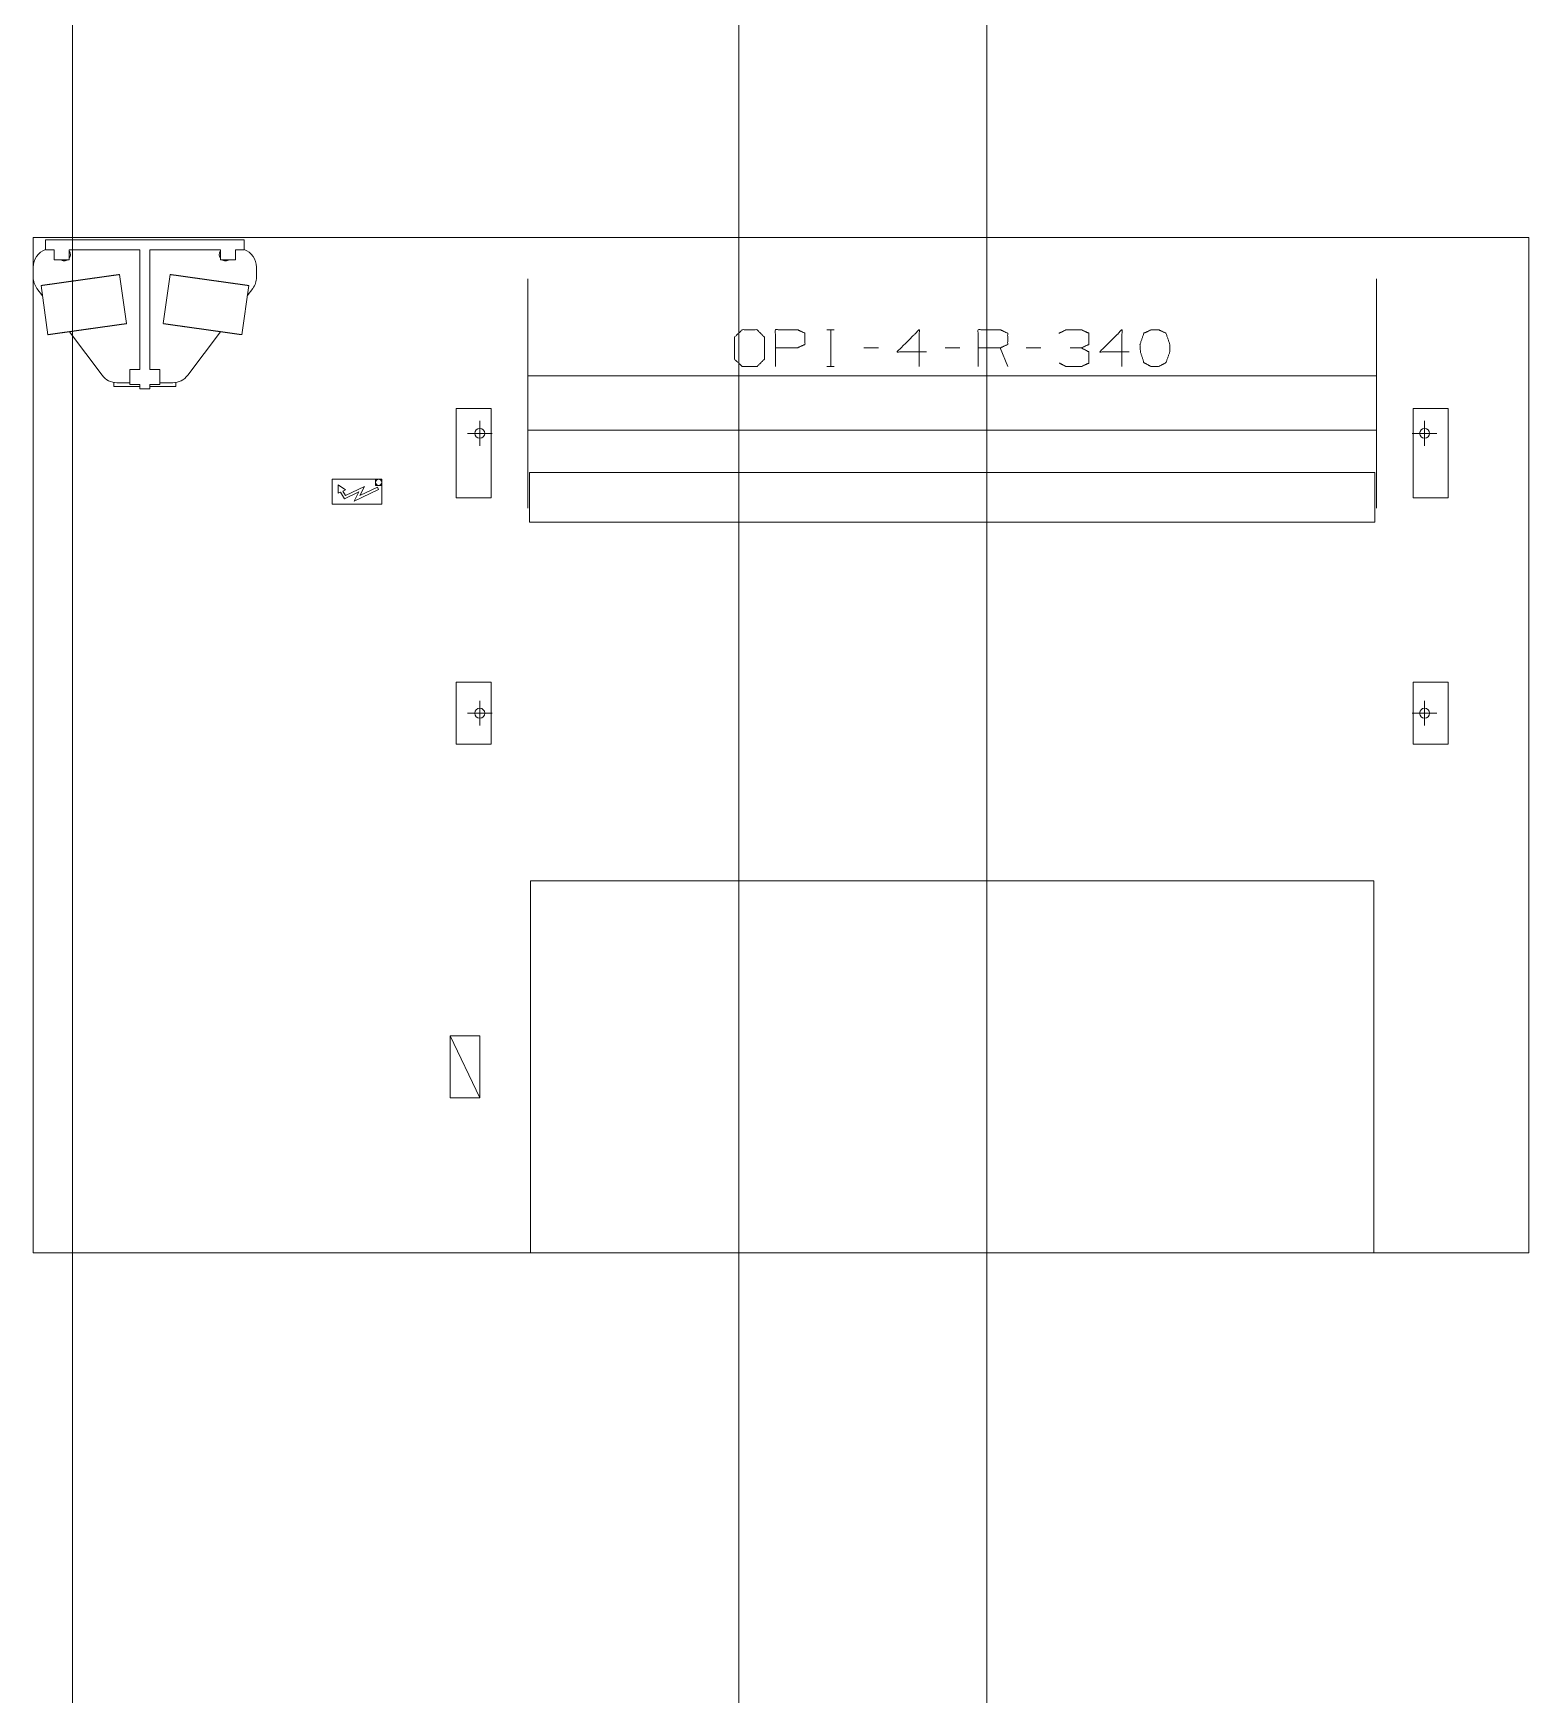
# Model space of a CAD drawing. Header units: millimetres. Extents: x 3056 to 110866, y 16649 to 58349.
# Drawn here: x 49162 to 55190, y 37568 to 44265 of the extents above; entities that cross this region are included whole.
import ezdxf

# ---------------------------------------------------------------- set-up
doc = ezdxf.new("R2010")
doc.units = ezdxf.units.MM
doc.layers.add('1', color=7, linetype='Continuous', true_color=0xffffff)

msp = doc.modelspace()

# ---------------------------------------------------------------- linework, layer by layer
at = {"layer": '1', "color": 143, "linetype": 'Continuous', "lineweight": 13}
for p, q in [((53006.5, 17870.4), (53006.5, 55213.3)), ((52006.5, 54663.3), (52006.5, 17870.4)), ((49320.5, 47349.3), (49320.5, 27999.3))]:
    msp.add_line(p, q, dxfattribs=at)
at = {"layer": '1', "color": 4, "linetype": 'Continuous', "lineweight": 13}
for p, q in [((49162.5, 39349.3), (49162.5, 43442.3)), ((49162.5, 39349.3), (49162.5, 43442.3)), ((49162.5, 43442.3), (55190.5, 43442.3)), ((49162.5, 43442.3), (55190.5, 43442.3)), ((50012.5, 43432.3), (49212.5, 43432.3)), ((49212.5, 43432.3), (49212.5, 43392.3)), ((50012.5, 43432.3), (50012.5, 43392.3)), ((55190.5, 43442.3), (55190.5, 39349.3)), ((55190.5, 43442.3), (55190.5, 39349.3)), ((49212.5, 43392.3), (49247.5, 43392.3)), ((49247.5, 43392.3), (49247.5, 43352.3)), ((49307.5, 43352.3), (49247.5, 43352.3)), ((49307.5, 43392.3), (49592.5, 43392.3)), ((49307.5, 43392.3), (49307.5, 43352.3)), ((49592.5, 43392.3), (49592.5, 42909.3)), ((49632.5, 43392.3), (49917.5, 43392.3)), ((49632.5, 43392.3), (49632.5, 42909.3)), ((49917.5, 43392.3), (49917.5, 43352.3)), ((49977.5, 43352.3), (49917.5, 43352.3)), ((49977.5, 43392.3), (50012.5, 43392.3)), ((49977.5, 43392.3), (49977.5, 43352.3)), ((49538.6, 43094.5), (49510.7, 43292.6)), ((49714.2, 43292.6), (49686.4, 43094.5)), ((50062.5, 43322.3), (50062.5, 43281.3)), ((49177.5, 43236.3), (49199.7, 43206.7)), ((49193.8, 43248.1), (49221.7, 43050)), ((50003.3, 43050), (50031.1, 43248.1)), ((50025.3, 43206.7), (50047.5, 43236.3)), ((49308.1, 43062.1), (49440, 42886.3)), ((49785, 42886.3), (49916.9, 43062.1)), ((52361.3, 43070), (52391, 43070)), ((52376.9, 43070), (52376.9, 42921.5)), ((52570.1, 42996.5), (52510.7, 42996.5)), ((52896.9, 42996.5), (52837.6, 42996.5)), ((53090.1, 42921.5), (53060.4, 42996.5)), ((53223.8, 42996.5), (53164.4, 42996.5)), ((49592.5, 42909.3), (49552.5, 42909.3)), ((49552.5, 42909.3), (49552.5, 42849.3)), ((49632.5, 42909.3), (49672.5, 42909.3)), ((49672.5, 42909.3), (49672.5, 42849.3)), ((54576.4, 42884), (51156.5, 42884)), ((52361.3, 42921.5), (52391, 42921.5)), ((49487.5, 42857.3), (49487.5, 42841.3)), ((49487.5, 42841.3), (49592.5, 42841.3)), ((49552.5, 42856.3), (49500, 42856.3)), ((49592.5, 42849.3), (49552.5, 42849.3)), ((49592.5, 42849.3), (49592.5, 42831.3)), ((49632.5, 42831.3), (49592.5, 42831.3)), ((49632.5, 42849.3), (49632.5, 42831.3)), ((49632.5, 42849.3), (49672.5, 42849.3)), ((49632.5, 42841.3), (49737.5, 42841.3)), ((49725, 42856.3), (49672.5, 42856.3)), ((49737.5, 42857.3), (49737.5, 42841.3)), ((50867.5, 42392.3), (50867.5, 42752.3)), ((50867.5, 42752.3), (51008, 42752.3)), ((51008, 42752.3), (51008, 42392.3)), ((54725, 42392.3), (54725, 42752.3)), ((54725, 42752.3), (54865, 42752.3)), ((54865, 42752.3), (54865, 42392.3)), ((50962.5, 42702.3), (50962.5, 42602.3)), ((51156.5, 42664.9), (54576.4, 42664.9)), ((54770.5, 42702.3), (54770.5, 42602.3)), ((50912.5, 42652.3), (51012.5, 42652.3)), ((54720.5, 42652.3), (54820.5, 42652.3)), ((50367.5, 42467.3), (50567.5, 42467.3)), ((50367.5, 42367.3), (50367.5, 42467.3)), ((50542.5, 42442.3), (50542.5, 42467.3)), ((50567.5, 42467.3), (50567.5, 42367.3)), ((51162.5, 42294.3), (51162.5, 42494.3)), ((51162.5, 42494.3), (54570.5, 42494.3)), ((54570.5, 42494.3), (54570.5, 42294.3)), ((50421.6, 42425.1), (50390.9, 42444.3)), ((50390.9, 42410.8), (50390.9, 42444.3)), ((50390.9, 42410.8), (50401.5, 42415.8)), ((50416.8, 42389), (50401.5, 42415.8)), ((50410.6, 42420), (50421.6, 42425.1)), ((50420.9, 42401.9), (50410.6, 42420)), ((50474.9, 42416.2), (50416.8, 42389)), ((50420.9, 42401.9), (50497.8, 42438)), ((50554.3, 42425.9), (50455.5, 42379.6)), ((50455.5, 42379.6), (50474.9, 42416.2)), ((50478.4, 42401.4), (50497.8, 42438)), ((50549.6, 42434.8), (50478.4, 42401.4)), ((50567.5, 42442.3), (50542.5, 42442.3)), ((50554.3, 42425.9), (50549.6, 42434.8)), ((51008, 42392.3), (50867.5, 42392.3)), ((54865, 42392.3), (54725, 42392.3)), ((50567.5, 42367.3), (50367.5, 42367.3)), ((54570.5, 42294.3), (51162.5, 42294.3)), ((50867.5, 41649.3), (51008, 41649.3)), ((50867.5, 41399.3), (50867.5, 41649.3)), ((51008, 41649.3), (51008, 41399.3)), ((54725, 41399.3), (54725, 41649.3)), ((54725, 41649.3), (54865, 41649.3)), ((54865, 41649.3), (54865, 41399.3)), ((50912.5, 41524.3), (51012.5, 41524.3)), ((50962.5, 41574.3), (50962.5, 41474.3)), ((54720.5, 41524.3), (54820.5, 41524.3)), ((54770.5, 41574.3), (54770.5, 41474.3)), ((51008, 41399.3), (50867.5, 41399.3)), ((54865, 41399.3), (54725, 41399.3)), ((54566.5, 40849.3), (51166.5, 40849.3)), ((50842.5, 40224.3), (50962.5, 39974.3)), ((50842.5, 40224.3), (50962.5, 40224.3)), ((50842.5, 39974.3), (50842.5, 40224.3)), ((50962.5, 40224.3), (50962.5, 39974.3)), ((50962.5, 39974.3), (50842.5, 39974.3)), ((55190.5, 39349.3), (49162.5, 39349.3)), ((55190.5, 39349.3), (49162.5, 39349.3))]:
    msp.add_line(p, q, dxfattribs=at)
at = {"layer": '1', "color": 9, "linetype": 'Continuous', "lineweight": 13}
for p, q in [((52006.5, 39193.3), (52006.5, 37693.3)), ((53006.5, 37693.3), (53006.5, 39193.3))]:
    msp.add_line(p, q, dxfattribs=at)
at = {"layer": '1', "color": 4, "linetype": 'Continuous', "lineweight": 13}
for centre, radius in [((50962.5, 42652.3), 20), ((54770.5, 42652.3), 20), ((50555, 42454.8), 12.5), ((50962.5, 41524.3), 20), ((54770.5, 41524.3), 20)]:
    msp.add_circle(centre, radius, dxfattribs=at)
for centre, radius, start, end in [((49237.5, 43322.3), 75, 109.47234, 180), ((49287.5, 43372.3), 25, 233.12812, 270), ((49287.5, 43372.3), 25, 270, 306.87188), ((49287.5, 43372.3), 25, 323.13375, 36.87188), ((49937.5, 43372.3), 25, 143.12812, 216.86625), ((49937.5, 43372.3), 25, 233.12812, 270), ((49937.5, 43372.3), 25, 270, 306.87188), ((49987.5, 43322.3), 75, 0, 70.52766), ((49237.5, 43281.3), 75, 180, 216.8699), ((49987.5, 43281.3), 75, 323.1301, 0), ((49500, 42931.3), 75, 216.8699, 270), ((49725, 42931.3), 75, 270, 323.1301)]:
    msp.add_arc(centre, radius, start, end, dxfattribs=at)
for points, knots in [([(49510.7, 43292.6), (49510.7, 43292.6), (49510.6, 43292.6), (49510.5, 43292.6), (49510.3, 43292.5), (49510.1, 43292.5), (49509.8, 43292.5), (49509.5, 43292.4), (49509.1, 43292.4), (49508.7, 43292.3), (49508.2, 43292.2), (49507.7, 43292.2), (49507.1, 43292.1), (49506.5, 43292), (49505.8, 43291.9), (49505.1, 43291.8), (49503.5, 43291.6), (49502.6, 43291.5), (49500.7, 43291.2), (49499.7, 43291), (49497.5, 43290.7), (49496.4, 43290.6), (49495.2, 43290.4), (49494, 43290.2), (49491.4, 43289.9), (49488.6, 43289.5), (49485.6, 43289.1), (49484, 43288.8), (49482.4, 43288.6), (49479.1, 43288.2), (49475.7, 43287.7), (49473.9, 43287.4), (49472, 43287.2), (49468.3, 43286.6), (49466.3, 43286.3), (49464.3, 43286.1), (49460.3, 43285.5), (49456.1, 43284.9), (49451.7, 43284.3), (49447.2, 43283.7), (49442.7, 43283), (49440.3, 43282.7), (49435.5, 43282), (49433.1, 43281.7), (49430.7, 43281.3), (49428.2, 43281), (49423.2, 43280.3), (49420.7, 43279.9), (49415.5, 43279.2), (49410.3, 43278.5), (49405, 43277.7), (49402.3, 43277.4), (49399.6, 43277), (49396.9, 43276.6), (49391.5, 43275.8), (49386, 43275.1), (49383.2, 43274.7), (49377.6, 43273.9), (49374.8, 43273.5), (49372, 43273.1), (49366.4, 43272.3), (49360.8, 43271.5), (49355.1, 43270.7), (49349.5, 43269.9), (49346.6, 43269.5), (49341, 43268.7), (49338.2, 43268.3), (49332.5, 43267.6), (49327, 43266.8), (49324.2, 43266.4), (49318.6, 43265.6), (49315.9, 43265.2), (49310.4, 43264.4), (49307.7, 43264.1), (49305, 43263.7), (49299.6, 43262.9), (49294.3, 43262.2), (49289.1, 43261.4), (49286.5, 43261.1), (49283.9, 43260.7), (49281.4, 43260.4), (49276.4, 43259.7), (49273.9, 43259.3), (49269, 43258.6), (49266.6, 43258.3), (49261.9, 43257.6), (49259.6, 43257.3), (49255.1, 43256.7), (49250.7, 43256.1), (49248.5, 43255.7), (49246.4, 43255.4), (49242.3, 43254.9), (49240.3, 43254.6), (49238.3, 43254.3), (49234.4, 43253.8), (49232.6, 43253.5), (49228.9, 43253), (49227.2, 43252.7), (49223.8, 43252.3), (49222.1, 43252), (49220.6, 43251.8), (49219, 43251.6), (49216, 43251.2), (49214.6, 43251), (49211.9, 43250.6), (49210.6, 43250.4), (49208.2, 43250.1), (49205.9, 43249.8), (49203.8, 43249.5), (49202.9, 43249.3), (49201.1, 43249.1), (49200.3, 43249), (49198.8, 43248.8), (49198.1, 43248.7), (49196.9, 43248.5), (49196.4, 43248.4), (49195.9, 43248.3), (49195.5, 43248.3), (49195.1, 43248.2), (49194.8, 43248.2), (49194.5, 43248.2), (49194.3, 43248.1), (49193.9, 43248.1), (49193.9, 43248.1), (49193.8, 43248.1)], [0, 0, 0.000151, 0.000317, 0.000786, 0.00127, 0.002071, 0.002856, 0.003975, 0.005077, 0.006513, 0.007933, 0.009686, 0.011422, 0.013477, 0.01553, 0.017885, 0.022912, 0.025584, 0.031528, 0.034785, 0.041615, 0.045188, 0.049029, 0.052886, 0.061153, 0.069986, 0.07937, 0.084331, 0.08929, 0.099727, 0.110681, 0.116392, 0.12212, 0.134042, 0.140239, 0.14645, 0.159291, 0.172568, 0.18626, 0.200355, 0.214832, 0.222247, 0.237276, 0.244858, 0.252622, 0.260371, 0.276184, 0.284234, 0.300465, 0.316963, 0.333679, 0.342095, 0.350612, 0.359128, 0.376345, 0.393711, 0.402462, 0.420029, 0.428829, 0.437697, 0.455431, 0.473232, 0.491067, 0.508917, 0.517835, 0.53567, 0.544553, 0.562304, 0.579955, 0.588773, 0.606272, 0.614956, 0.632257, 0.640856, 0.649373, 0.666306, 0.683037, 0.69952, 0.707701, 0.715751, 0.723799, 0.739614, 0.747378, 0.762725, 0.770322, 0.785152, 0.792399, 0.806677, 0.82057, 0.827434, 0.834062, 0.847121, 0.85355, 0.859746, 0.871902, 0.877865, 0.889319, 0.894797, 0.905485, 0.91071, 0.915671, 0.920613, 0.929998, 0.934424, 0.942974, 0.947114, 0.954813, 0.961927, 0.968473, 0.971445, 0.977073, 0.979744, 0.98447, 0.986508, 0.990314, 0.992052, 0.993472, 0.994907, 0.996009, 0.997128, 0.99793, 0.998715, 0.999683, 0.999834, 1, 1]), ([(50031.1, 43248.1), (50031, 43248.1), (50031, 43248.1), (50030.8, 43248.1), (50030.7, 43248.1), (50030.4, 43248.2), (50030.2, 43248.2), (50029.8, 43248.2), (50029.5, 43248.3), (50029, 43248.3), (50028.6, 43248.4), (50028, 43248.5), (50027.5, 43248.6), (50026.8, 43248.7), (50025.4, 43248.9), (50024.7, 43249), (50023.8, 43249.1), (50023, 43249.2), (50021.1, 43249.5), (50020.1, 43249.6), (50017.9, 43249.9), (50016.8, 43250.1), (50014.3, 43250.4), (50013, 43250.6), (50011.7, 43250.8), (50010.3, 43251), (50008.9, 43251.2), (50005.9, 43251.6), (50004.4, 43251.8), (50002.8, 43252), (50001.1, 43252.3), (49997.8, 43252.7), (49996, 43253), (49992.4, 43253.5), (49990.5, 43253.8), (49986.6, 43254.3), (49984.7, 43254.6), (49980.6, 43255.2), (49978.5, 43255.4), (49976.4, 43255.7), (49974.2, 43256.1), (49969.8, 43256.7), (49967.6, 43257), (49963, 43257.6), (49958.3, 43258.3), (49955.9, 43258.6), (49951, 43259.3), (49946.1, 43260), (49943.6, 43260.4), (49941, 43260.7), (49938.5, 43261.1), (49935.9, 43261.4), (49933.3, 43261.8), (49928, 43262.5), (49925.4, 43262.9), (49920, 43263.7), (49917.3, 43264.1), (49914.6, 43264.4), (49909.1, 43265.2), (49903.6, 43266), (49900.8, 43266.4), (49898, 43266.8), (49895.2, 43267.2), (49889.6, 43267.9), (49886.8, 43268.3), (49884, 43268.7), (49878.3, 43269.5), (49875.5, 43269.9), (49872.6, 43270.3), (49867, 43271.1), (49861.3, 43271.9), (49858.5, 43272.3), (49852.9, 43273.1), (49850.1, 43273.5), (49847.3, 43273.9), (49841.7, 43274.7), (49839, 43275.1), (49833.5, 43275.8), (49828, 43276.6), (49822.6, 43277.4), (49819.9, 43277.7), (49817.3, 43278.1), (49812, 43278.8), (49809.4, 43279.2), (49804.3, 43279.9), (49801.7, 43280.3), (49796.7, 43281), (49794.3, 43281.3), (49791.8, 43281.7), (49787, 43282.4), (49782.3, 43283), (49780, 43283.3), (49775.5, 43284), (49773.2, 43284.3), (49768.9, 43284.9), (49766.8, 43285.2), (49762.6, 43285.8), (49758.6, 43286.3), (49756.7, 43286.6), (49752.9, 43287.2), (49751.1, 43287.4), (49749.3, 43287.7), (49745.8, 43288.2), (49742.5, 43288.6), (49740.9, 43288.8), (49737.9, 43289.3), (49736.4, 43289.5), (49733.6, 43289.9), (49731, 43290.2), (49729.7, 43290.4), (49727.4, 43290.7), (49726.3, 43290.9), (49724.2, 43291.2), (49722.3, 43291.5), (49720.6, 43291.7), (49719.1, 43291.9), (49718.5, 43292), (49717.8, 43292.1), (49716.7, 43292.2), (49716.3, 43292.3), (49715.5, 43292.4), (49715.1, 43292.5), (49714.6, 43292.5), (49714.5, 43292.6), (49714.3, 43292.6), (49714.3, 43292.6), (49714.2, 43292.6)], [0, 0, 0.00015, 0.000317, 0.000801, 0.001269, 0.00207, 0.002856, 0.003975, 0.005092, 0.006512, 0.007948, 0.009686, 0.011422, 0.013475, 0.017885, 0.020256, 0.02291, 0.025582, 0.031527, 0.034784, 0.041613, 0.045187, 0.052886, 0.057026, 0.061151, 0.065576, 0.069985, 0.07937, 0.084329, 0.08929, 0.094499, 0.105203, 0.110681, 0.122119, 0.128081, 0.140254, 0.14645, 0.159291, 0.165921, 0.172566, 0.179414, 0.193306, 0.200354, 0.214832, 0.229678, 0.237275, 0.252622, 0.268285, 0.276184, 0.284233, 0.292282, 0.30048, 0.308663, 0.325262, 0.333678, 0.350611, 0.359128, 0.367743, 0.385028, 0.402461, 0.411228, 0.420029, 0.428845, 0.446546, 0.455431, 0.46433, 0.482148, 0.491067, 0.5, 0.517834, 0.535669, 0.544553, 0.562303, 0.571155, 0.579971, 0.597521, 0.606272, 0.623655, 0.640856, 0.657905, 0.666321, 0.674738, 0.691337, 0.699519, 0.71575, 0.723799, 0.739629, 0.747378, 0.755126, 0.770322, 0.785152, 0.792398, 0.806676, 0.81374, 0.827433, 0.834062, 0.847121, 0.859745, 0.865941, 0.877864, 0.883592, 0.889319, 0.900273, 0.91071, 0.91567, 0.925306, 0.929998, 0.938831, 0.947114, 0.950954, 0.958369, 0.961942, 0.968472, 0.974417, 0.979744, 0.98447, 0.986524, 0.988578, 0.992051, 0.993487, 0.996025, 0.997128, 0.99873, 0.999198, 0.999683, 0.999833, 1, 1]), ([(51156.5, 43274.5), (51156.5, 43274.4), (51156.5, 43274.1), (51156.5, 43273.8), (51156.5, 43273.2), (51156.5, 43272.4), (51156.5, 43271.4), (51156.5, 43270.2), (51156.5, 43268.7), (51156.5, 43267.1), (51156.5, 43265.3), (51156.5, 43263.3), (51156.5, 43261.1), (51156.5, 43259.9), (51156.5, 43257.4), (51156.5, 43254.7), (51156.5, 43251.7), (51156.5, 43250.2), (51156.5, 43247), (51156.5, 43243.6), (51156.5, 43240), (51156.5, 43236.2), (51156.5, 43232.3), (51156.5, 43228.1), (51156.5, 43223.8), (51156.5, 43219.3), (51156.5, 43214.6), (51156.5, 43209.7), (51156.5, 43204.6), (51156.5, 43199.4), (51156.5, 43194), (51156.5, 43188.4), (51156.5, 43182.7), (51156.5, 43176.8), (51156.5, 43170.7), (51156.5, 43164.5), (51156.5, 43158.1), (51156.5, 43151.5), (51156.5, 43144.8), (51156.5, 43141.4), (51156.5, 43134.5), (51156.5, 43127.4), (51156.5, 43120.2), (51156.5, 43112.8), (51156.5, 43105.3), (51156.5, 43097.7), (51156.5, 43089.9), (51156.5, 43082), (51156.5, 43078), (51156.5, 43069.9), (51156.5, 43061.7), (51156.5, 43053.4), (51156.5, 43045), (51156.5, 43040.7), (51156.5, 43032.1), (51156.5, 43023.4), (51156.5, 43014.6), (51156.5, 43005.7), (51156.5, 42996.7), (51156.5, 42987.7), (51156.5, 42978.5), (51156.5, 42969.2), (51156.5, 42959.9), (51156.5, 42950.5), (51156.5, 42941), (51156.5, 42931.5), (51156.5, 42921.8), (51156.5, 42912.2), (51156.5, 42902.4), (51156.5, 42892.7), (51156.5, 42882.8), (51156.5, 42873), (51156.5, 42863), (51156.5, 42853.1), (51156.5, 42848.1), (51156.5, 42838.1), (51156.5, 42833.1), (51156.5, 42823.1), (51156.5, 42813), (51156.5, 42802.9), (51156.5, 42792.9), (51156.5, 42782.8), (51156.5, 42772.7), (51156.5, 42762.6), (51156.5, 42752.5), (51156.5, 42742.4), (51156.5, 42732.4), (51156.5, 42722.3), (51156.5, 42712.3), (51156.5, 42702.3), (51156.5, 42692.3), (51156.5, 42682.4), (51156.5, 42672.5), (51156.5, 42662.6), (51156.5, 42652.8), (51156.5, 42643), (51156.5, 42633.3), (51156.5, 42623.7), (51156.5, 42614.1), (51156.5, 42604.6), (51156.5, 42595.1), (51156.5, 42585.7), (51156.5, 42576.4), (51156.5, 42567.2), (51156.5, 42558.1), (51156.5, 42549), (51156.5, 42540), (51156.5, 42531.2), (51156.5, 42522.4), (51156.5, 42518.1), (51156.5, 42509.5), (51156.5, 42505.2), (51156.5, 42496.7), (51156.5, 42488.4), (51156.5, 42480.2), (51156.5, 42472.1), (51156.5, 42468.1), (51156.5, 42460.2), (51156.5, 42452.4), (51156.5, 42444.7), (51156.5, 42437.2), (51156.5, 42429.8), (51156.5, 42422.6), (51156.5, 42419), (51156.5, 42412), (51156.5, 42408.6), (51156.5, 42401.8), (51156.5, 42395.1), (51156.5, 42388.6), (51156.5, 42382.3), (51156.5, 42376.1), (51156.5, 42370.1), (51156.5, 42364.2), (51156.5, 42358.5), (51156.5, 42353), (51156.5, 42350.3)], [0, 0, 0.000109, 0.000441, 0.000716, 0.001377, 0.002256, 0.003358, 0.004678, 0.006215, 0.00797, 0.009943, 0.012133, 0.014538, 0.015792, 0.01852, 0.021458, 0.02461, 0.02629, 0.029754, 0.03343, 0.037309, 0.041395, 0.045686, 0.050175, 0.054868, 0.059758, 0.064842, 0.070121, 0.075592, 0.081255, 0.087104, 0.093136, 0.099352, 0.105747, 0.112321, 0.119068, 0.125988, 0.133077, 0.140331, 0.143999, 0.151497, 0.159155, 0.166968, 0.174935, 0.183049, 0.191308, 0.199711, 0.208254, 0.212594, 0.221337, 0.230212, 0.23921, 0.248335, 0.252927, 0.262228, 0.271644, 0.281169, 0.2908, 0.300531, 0.310362, 0.320288, 0.330302, 0.340403, 0.350583, 0.360844, 0.371176, 0.38158, 0.392047, 0.402574, 0.413158, 0.423794, 0.434478, 0.445205, 0.455973, 0.461375, 0.472191, 0.477605, 0.488464, 0.499343, 0.510239, 0.521147, 0.532063, 0.542982, 0.553901, 0.564815, 0.57572, 0.58661, 0.597484, 0.608331, 0.619153, 0.62994, 0.640693, 0.651406, 0.662074, 0.672692, 0.683256, 0.693763, 0.704207, 0.714585, 0.724894, 0.735126, 0.745278, 0.75535, 0.76533, 0.775222, 0.785018, 0.794715, 0.804309, 0.813793, 0.81848, 0.827799, 0.832428, 0.841569, 0.850588, 0.85948, 0.868243, 0.872558, 0.881121, 0.88954, 0.897823, 0.905956, 0.913944, 0.921777, 0.925656, 0.933257, 0.936979, 0.944339, 0.951534, 0.958562, 0.965419, 0.972104, 0.978614, 0.984947, 0.991096, 0.997063, 1, 1]), ([(54576.5, 42774.5), (54576.5, 42784.7), (54576.5, 42794.9), (54576.5, 42805.1), (54576.5, 42815.2), (54576.5, 42825.4), (54576.5, 42835.5), (54576.5, 42845.7), (54576.5, 42855.7), (54576.5, 42865.8), (54576.5, 42875.8), (54576.5, 42885.8), (54576.5, 42895.7), (54576.5, 42905.5), (54576.5, 42915.4), (54576.5, 42925.1), (54576.5, 42930), (54576.5, 42939.6), (54576.5, 42949.2), (54576.5, 42958.7), (54576.5, 42968.2), (54576.5, 42977.5), (54576.5, 42982.2), (54576.5, 42991.4), (54576.5, 43000.6), (54576.5, 43009.6), (54576.5, 43018.6), (54576.5, 43027.4), (54576.5, 43031.8), (54576.5, 43040.5), (54576.5, 43049.1), (54576.5, 43057.5), (54576.5, 43065.9), (54576.5, 43070), (54576.5, 43078.2), (54576.5, 43086.2), (54576.5, 43094.1), (54576.5, 43101.9), (54576.5, 43109.6), (54576.5, 43117.1), (54576.5, 43124.4), (54576.5, 43131.6), (54576.5, 43135.2), (54576.5, 43142.2), (54576.5, 43149), (54576.5, 43155.7), (54576.5, 43162.2), (54576.5, 43168.5), (54576.5, 43174.7), (54576.5, 43180.8), (54576.5, 43186.6), (54576.5, 43192.3), (54576.5, 43197.8), (54576.5, 43203.2), (54576.5, 43208.3), (54576.5, 43213.3), (54576.5, 43218.1), (54576.5, 43222.7), (54576.5, 43227.1), (54576.5, 43231.4), (54576.5, 43235.4), (54576.5, 43239.3), (54576.5, 43242.9), (54576.5, 43246.4), (54576.5, 43249.7), (54576.5, 43252.8), (54576.5, 43255.6), (54576.5, 43257), (54576.5, 43259.6), (54576.5, 43262), (54576.5, 43264.1), (54576.5, 43266.1), (54576.5, 43267.8), (54576.5, 43269.4), (54576.5, 43270.1), (54576.5, 43271.3), (54576.5, 43272.4), (54576.5, 43273.2), (54576.5, 43273.8), (54576.5, 43274.2), (54576.5, 43274.4), (54576.5, 43274.5)], [0, 0, 0.020399, 0.040788, 0.061161, 0.081508, 0.101822, 0.122095, 0.142314, 0.162476, 0.182568, 0.202587, 0.22252, 0.242359, 0.262102, 0.281734, 0.301245, 0.310939, 0.330259, 0.349446, 0.368486, 0.387372, 0.406094, 0.415413, 0.433886, 0.452174, 0.470271, 0.488178, 0.505879, 0.514621, 0.532004, 0.549165, 0.566098, 0.582794, 0.59108, 0.60741, 0.623492, 0.639309, 0.654861, 0.670143, 0.68514, 0.699856, 0.714281, 0.721346, 0.735321, 0.748995, 0.762351, 0.775389, 0.788111, 0.800498, 0.812558, 0.824274, 0.835651, 0.846679, 0.857358, 0.867676, 0.877635, 0.887229, 0.896452, 0.9053, 0.913777, 0.921868, 0.929578, 0.936902, 0.943834, 0.950375, 0.956518, 0.962265, 0.965043, 0.970187, 0.974928, 0.979267, 0.983194, 0.986713, 0.989824, 0.991168, 0.993661, 0.99574, 0.997402, 0.998651, 0.999481, 0.999794, 1, 1]), ([(49538.6, 43094.5), (49538.5, 43094.5), (49538.5, 43094.5), (49538.3, 43094.5), (49538.2, 43094.5), (49537.9, 43094.4), (49537.7, 43094.4), (49537.3, 43094.4), (49537, 43094.3), (49536.5, 43094.2), (49536.1, 43094.2), (49535.5, 43094.1), (49534.9, 43094), (49534.3, 43093.9), (49533.6, 43093.9), (49532.2, 43093.6), (49530.5, 43093.4), (49528.6, 43093.1), (49526.5, 43092.8), (49524.3, 43092.5), (49523, 43092.4), (49520.5, 43092), (49519.2, 43091.8), (49517.8, 43091.6), (49516.4, 43091.4), (49513.4, 43091), (49511.8, 43090.8), (49510.3, 43090.6), (49507, 43090.1), (49503.5, 43089.6), (49501.7, 43089.4), (49499.9, 43089.1), (49496.1, 43088.6), (49494.1, 43088.3), (49492.2, 43088), (49488.1, 43087.4), (49483.9, 43086.9), (49479.5, 43086.2), (49475.1, 43085.6), (49472.8, 43085.3), (49468.1, 43084.6), (49465.8, 43084.3), (49461, 43083.6), (49458.5, 43083.3), (49453.6, 43082.6), (49448.5, 43081.9), (49443.4, 43081.2), (49438.1, 43080.4), (49432.8, 43079.7), (49430.2, 43079.3), (49427.5, 43078.9), (49424.8, 43078.5), (49419.3, 43077.8), (49413.8, 43077), (49411, 43076.6), (49405.5, 43075.8), (49399.9, 43075), (49394.2, 43074.3), (49388.6, 43073.5), (49383, 43072.7), (49377.3, 43071.9), (49374.5, 43071.5), (49368.8, 43070.7), (49366, 43070.3), (49360.4, 43069.5), (49354.8, 43068.7), (49352, 43068.3), (49349.2, 43067.9), (49346.4, 43067.5), (49340.9, 43066.8), (49335.5, 43066), (49332.8, 43065.6), (49327.4, 43064.9), (49322.1, 43064.1), (49316.9, 43063.4), (49314.3, 43063), (49311.8, 43062.7), (49309.2, 43062.3), (49304.2, 43061.6), (49301.7, 43061.3), (49299.3, 43060.9), (49296.9, 43060.6), (49292.1, 43059.9), (49287.5, 43059.3), (49285.2, 43058.9), (49282.9, 43058.6), (49278.5, 43058), (49276.4, 43057.7), (49274.3, 43057.4), (49270.1, 43056.8), (49268.1, 43056.5), (49266.1, 43056.3), (49262.3, 43055.7), (49260.4, 43055.4), (49256.8, 43054.9), (49255, 43054.7), (49251.6, 43054.2), (49250, 43054), (49248.4, 43053.8), (49246.8, 43053.5), (49243.9, 43053.1), (49242.5, 43052.9), (49239.8, 43052.5), (49238.4, 43052.4), (49236, 43052), (49233.7, 43051.7), (49231.7, 43051.4), (49230.7, 43051.3), (49228.9, 43051), (49228.1, 43050.9), (49226.6, 43050.7), (49226, 43050.6), (49225.3, 43050.5), (49224.8, 43050.4), (49224.2, 43050.4), (49223.8, 43050.3), (49223.3, 43050.2), (49222.9, 43050.2), (49222.6, 43050.1), (49222.3, 43050.1), (49221.9, 43050), (49221.8, 43050), (49221.7, 43050), (49221.7, 43050)], [0, 0, 0.000151, 0.000317, 0.000785, 0.001269, 0.002071, 0.002856, 0.003975, 0.005077, 0.006513, 0.007933, 0.009686, 0.011422, 0.013476, 0.01553, 0.02024, 0.025583, 0.031512, 0.038058, 0.045172, 0.049028, 0.057011, 0.061151, 0.065577, 0.069986, 0.07937, 0.084331, 0.08929, 0.099727, 0.110681, 0.116392, 0.12212, 0.134042, 0.140239, 0.146434, 0.159291, 0.172568, 0.18626, 0.200355, 0.207601, 0.222247, 0.229678, 0.244858, 0.252622, 0.268269, 0.284233, 0.300465, 0.316963, 0.333679, 0.342095, 0.350612, 0.359128, 0.376345, 0.393711, 0.402462, 0.420029, 0.437696, 0.455431, 0.473232, 0.491066, 0.508917, 0.517835, 0.53567, 0.544553, 0.562288, 0.579955, 0.588771, 0.597522, 0.606272, 0.623639, 0.640856, 0.649373, 0.666306, 0.683037, 0.69952, 0.707701, 0.715751, 0.723799, 0.739614, 0.747378, 0.755127, 0.762724, 0.777737, 0.792399, 0.79963, 0.806676, 0.82057, 0.827417, 0.834062, 0.847121, 0.85355, 0.859746, 0.871902, 0.877865, 0.889319, 0.894781, 0.905485, 0.91071, 0.915654, 0.920613, 0.929998, 0.934424, 0.942974, 0.947098, 0.954813, 0.961927, 0.968473, 0.971429, 0.977073, 0.979744, 0.984454, 0.986507, 0.988562, 0.990314, 0.992052, 0.993472, 0.994907, 0.996009, 0.997128, 0.99793, 0.999199, 0.999667, 0.999834, 1, 1]), ([(50003.3, 43050), (50003.2, 43050), (50003.2, 43050), (50003, 43050), (50002.9, 43050.1), (50002.6, 43050.1), (50002.4, 43050.1), (50002, 43050.2), (50001.6, 43050.2), (50001.2, 43050.3), (50000.7, 43050.4), (50000.2, 43050.4), (49999.6, 43050.5), (49999, 43050.6), (49998.3, 43050.7), (49996.8, 43050.9), (49996, 43051), (49995.1, 43051.1), (49993.3, 43051.4), (49992.2, 43051.6), (49990.1, 43051.9), (49988.9, 43052), (49986.5, 43052.4), (49985.2, 43052.5), (49983.9, 43052.7), (49982.5, 43052.9), (49981.1, 43053.1), (49978.1, 43053.5), (49976.5, 43053.8), (49975, 43054), (49973.3, 43054.2), (49969.9, 43054.7), (49968.2, 43054.9), (49964.6, 43055.4), (49962.7, 43055.7), (49958.8, 43056.3), (49956.8, 43056.5), (49952.8, 43057.1), (49948.6, 43057.7), (49946.4, 43058), (49942, 43058.6), (49939.8, 43058.9), (49935.2, 43059.6), (49932.8, 43059.9), (49928.1, 43060.6), (49925.7, 43060.9), (49923.2, 43061.3), (49918.2, 43062), (49915.7, 43062.3), (49910.6, 43063), (49908, 43063.4), (49905.4, 43063.8), (49900.2, 43064.5), (49897.5, 43064.9), (49892.2, 43065.6), (49889.5, 43066), (49884, 43066.8), (49878.5, 43067.5), (49872.9, 43068.3), (49867.4, 43069.1), (49861.8, 43069.9), (49856.1, 43070.7), (49850.5, 43071.5), (49847.6, 43071.9), (49842, 43072.7), (49839.2, 43073.1), (49833.5, 43073.9), (49827.9, 43074.7), (49822.3, 43075.4), (49819.5, 43075.8), (49813.9, 43076.6), (49811.1, 43077), (49805.6, 43077.8), (49800.2, 43078.5), (49797.5, 43078.9), (49794.8, 43079.3), (49792.1, 43079.7), (49789.4, 43080.1), (49784.2, 43080.8), (49781.6, 43081.2), (49776.4, 43081.9), (49773.9, 43082.2), (49768.9, 43082.9), (49766.4, 43083.3), (49764, 43083.6), (49759.2, 43084.3), (49754.4, 43085), (49752.2, 43085.3), (49749.9, 43085.6), (49745.4, 43086.2), (49741.1, 43086.9), (49739, 43087.2), (49734.8, 43087.7), (49730.8, 43088.3), (49728.9, 43088.6), (49725.1, 43089.1), (49723.3, 43089.4), (49721.4, 43089.6), (49718, 43090.1), (49714.7, 43090.6), (49713.1, 43090.8), (49711.5, 43091), (49708.6, 43091.4), (49707.2, 43091.6), (49705.8, 43091.8), (49704.4, 43092), (49701.9, 43092.4), (49700.7, 43092.5), (49698.4, 43092.8), (49696.4, 43093.1), (49694.5, 43093.4), (49692.8, 43093.6), (49691.3, 43093.9), (49690.6, 43093.9), (49690, 43094), (49688.9, 43094.2), (49688.4, 43094.2), (49687.6, 43094.4), (49687.3, 43094.4), (49687, 43094.4), (49686.8, 43094.5), (49686.6, 43094.5), (49686.5, 43094.5), (49686.4, 43094.5), (49686.4, 43094.5)], [0, 0, 0.00015, 0.000317, 0.000801, 0.001269, 0.00207, 0.002856, 0.003975, 0.005092, 0.006512, 0.007948, 0.009686, 0.011422, 0.013476, 0.01553, 0.020256, 0.02291, 0.025582, 0.031527, 0.034784, 0.041613, 0.045187, 0.052886, 0.057026, 0.061151, 0.065576, 0.069985, 0.07937, 0.084329, 0.08929, 0.094515, 0.105203, 0.110681, 0.122119, 0.128081, 0.140254, 0.14645, 0.159291, 0.172566, 0.179414, 0.193307, 0.200354, 0.214832, 0.222263, 0.237276, 0.244856, 0.252622, 0.268285, 0.276184, 0.292299, 0.30048, 0.308663, 0.325262, 0.333678, 0.350611, 0.359128, 0.376345, 0.393711, 0.411229, 0.428845, 0.446546, 0.46433, 0.482148, 0.491083, 0.508917, 0.517851, 0.535669, 0.553454, 0.571155, 0.579971, 0.597521, 0.606289, 0.623655, 0.640872, 0.649388, 0.657905, 0.666321, 0.674738, 0.691337, 0.699519, 0.715751, 0.723799, 0.739629, 0.747378, 0.755126, 0.770322, 0.785168, 0.792399, 0.799629, 0.81374, 0.827433, 0.834063, 0.847121, 0.859745, 0.865941, 0.87788, 0.883592, 0.889319, 0.900273, 0.910711, 0.91567, 0.92063, 0.929998, 0.934423, 0.938832, 0.942973, 0.950956, 0.954812, 0.961942, 0.968472, 0.974417, 0.979744, 0.98447, 0.986524, 0.988578, 0.992051, 0.993487, 0.996025, 0.997128, 0.997929, 0.998731, 0.999199, 0.999683, 0.999833, 1, 1]), ([(52020.4, 42921.5), (52079.8, 42921.5), (52109.4, 42951.2), (52109.4, 43040.3), (52079.8, 43070), (52020.4, 43070), (51989.1, 43040.3), (51989.1, 42951.2), (52020.4, 42921.5)], [0, 0, 0.127134, 0.217023, 0.407717, 0.497606, 0.62474, 0.717023, 0.907717, 1, 1]), ([(52154.1, 42921.5), (52154.1, 43070), (52243.2, 43070), (52272.9, 43055.9), (52272.9, 43010.6), (52241.6, 42996.5), (52154.1, 42996.5)], [0, 0, 0.339338, 0.542934, 0.618039, 0.721627, 0.799973, 1, 1]), ([(52763.2, 42980.9), (52644.4, 42980.9), (52733.5, 43070), (52733.5, 42921.5)], [0, 0, 0.302056, 0.622434, 1, 1]), ([(52971.3, 42921.5), (52971.3, 43070), (53060.4, 43070), (53090.1, 43055.9), (53090.1, 43010.6), (53060.4, 42996.5), (52971.3, 42996.5)], [0, 0, 0.339226, 0.542766, 0.617836, 0.72139, 0.79646, 1, 1]), ([(53387.3, 42996.5), (53416.9, 43010.6), (53416.9, 43055.9), (53387.3, 43070), (53326.3, 43070), (53296.6, 43055.9)], [0, 0, 0.160412, 0.381658, 0.54207, 0.839588, 1, 1]), ([(53580.4, 42980.9), (53461.6, 42980.9), (53550.7, 43070), (53550.7, 42921.5)], [0, 0, 0.302056, 0.622434, 1, 1]), ([(53698.5, 42921.5), (53728.2, 42937.2), (53743.8, 42980.9), (53743.8, 43010.6), (53728.2, 43055.9), (53698.5, 43070), (53668.8, 43070), (53639.1, 43055.9), (53623.5, 43010.6), (53625.1, 42980.9), (53639.1, 42937.2), (53668.8, 42921.5), (53698.5, 42921.5)], [0, 0, 0.076267, 0.18189, 0.249381, 0.358352, 0.433032, 0.500523, 0.575204, 0.684175, 0.751759, 0.856241, 0.932509, 1, 1]), ([(53298.2, 42935.6), (53326.3, 42921.5), (53387.3, 42921.5), (53416.9, 42935.6), (53416.9, 42980.9), (53387.3, 42996.5), (53341.9, 42996.5)], [0, 0, 0.126078, 0.370391, 0.502116, 0.683796, 0.81832, 1, 1]), ([(54576.5, 42350.3), (54576.5, 42355.7), (54576.5, 42361.4), (54576.5, 42367.1), (54576.5, 42373.1), (54576.5, 42379.2), (54576.5, 42385.5), (54576.5, 42392), (54576.5, 42398.6), (54576.5, 42405.3), (54576.5, 42412.2), (54576.5, 42419.3), (54576.5, 42426.5), (54576.5, 42433.8), (54576.5, 42441.3), (54576.5, 42448.9), (54576.5, 42452.8), (54576.5, 42460.6), (54576.5, 42468.6), (54576.5, 42476.6), (54576.5, 42484.8), (54576.5, 42493.2), (54576.5, 42501.6), (54576.5, 42510.1), (54576.5, 42518.8), (54576.5, 42527.5), (54576.5, 42536.4), (54576.5, 42540.8), (54576.5, 42549.9), (54576.5, 42554.4), (54576.5, 42563.5), (54576.5, 42572.8), (54576.5, 42582.1), (54576.5, 42591.5), (54576.5, 42600.9), (54576.5, 42610.5), (54576.5, 42620.1), (54576.5, 42629.7), (54576.5, 42639.4), (54576.5, 42649.2), (54576.5, 42659.1), (54576.5, 42668.9), (54576.5, 42678.9), (54576.5, 42688.8), (54576.5, 42698.8), (54576.5, 42708.8), (54576.5, 42718.9), (54576.5, 42729), (54576.5, 42734), (54576.5, 42744.1), (54576.5, 42754.2), (54576.5, 42759.3), (54576.5, 42769.4), (54576.5, 42774.5)], [0, 0, 0.012842, 0.026096, 0.039743, 0.053789, 0.068222, 0.083036, 0.098223, 0.113785, 0.129715, 0.145994, 0.162628, 0.179599, 0.196914, 0.214559, 0.232522, 0.241659, 0.260096, 0.278833, 0.297863, 0.317185, 0.336789, 0.35666, 0.3768, 0.397196, 0.417835, 0.438717, 0.449214, 0.470439, 0.481154, 0.502704, 0.524453, 0.546395, 0.568525, 0.590835, 0.613308, 0.635942, 0.658727, 0.681648, 0.704701, 0.727878, 0.751168, 0.774557, 0.798034, 0.821604, 0.845237, 0.868938, 0.892696, 0.904584, 0.928403, 0.952254, 0.964186, 0.988062, 1, 1]), ([(51166.5, 40849.3), (51166.5, 40849.2), (51166.5, 40848.9), (51166.5, 40848.4), (51166.5, 40848), (51166.5, 40847.2), (51166.5, 40846.2), (51166.5, 40844.9), (51166.5, 40843.5), (51166.5, 40841.9), (51166.5, 40840), (51166.5, 40839.1), (51166.5, 40836.9), (51166.5, 40834.6), (51166.5, 40832), (51166.5, 40829.3), (51166.5, 40826.3), (51166.5, 40823.2), (51166.5, 40819.9), (51166.5, 40816.3), (51166.5, 40812.6), (51166.5, 40808.7), (51166.5, 40806.6), (51166.5, 40802.4), (51166.5, 40800.2), (51166.5, 40795.7), (51166.5, 40791), (51166.5, 40786.1), (51166.5, 40781.1), (51166.5, 40775.8), (51166.5, 40773.1), (51166.5, 40767.5), (51166.5, 40761.8), (51166.5, 40755.9), (51166.5, 40752.9), (51166.5, 40746.7), (51166.5, 40740.4), (51166.5, 40733.9), (51166.5, 40727.2), (51166.5, 40720.3), (51166.5, 40713.3), (51166.5, 40706.1), (51166.5, 40698.7), (51166.5, 40691.2), (51166.5, 40683.5), (51166.5, 40675.6), (51166.5, 40667.6), (51166.5, 40659.4), (51166.5, 40651.1), (51166.5, 40642.6), (51166.5, 40634), (51166.5, 40625.2), (51166.5, 40616.3), (51166.5, 40611.8), (51166.5, 40602.7), (51166.5, 40593.4), (51166.5, 40584), (51166.5, 40574.5), (51166.5, 40564.8), (51166.5, 40555), (51166.5, 40550.1), (51166.5, 40540.1), (51166.5, 40530), (51166.5, 40519.8), (51166.5, 40509.5), (51166.5, 40499.1), (51166.5, 40488.5), (51166.5, 40483.2), (51166.5, 40472.5), (51166.5, 40461.7), (51166.5, 40450.8), (51166.5, 40439.8), (51166.5, 40428.7), (51166.5, 40417.5), (51166.5, 40406.2), (51166.5, 40394.9), (51166.5, 40383.4), (51166.5, 40371.9), (51166.5, 40360.3), (51166.5, 40348.7), (51166.5, 40336.9), (51166.5, 40325.1), (51166.5, 40319.2), (51166.5, 40307.3), (51166.5, 40295.4), (51166.5, 40283.4), (51166.5, 40271.4), (51166.5, 40259.3), (51166.5, 40247.1), (51166.5, 40235), (51166.5, 40228.9), (51166.5, 40216.6), (51166.5, 40204.4), (51166.5, 40192.1), (51166.5, 40179.7), (51166.5, 40167.4), (51166.5, 40155), (51166.5, 40142.7), (51166.5, 40130.3), (51166.5, 40117.9), (51166.5, 40105.5), (51166.5, 40099.3)], [0, 0, 0.000138, 0.000547, 0.001231, 0.001707, 0.002801, 0.004166, 0.005803, 0.007712, 0.009892, 0.012344, 0.013638, 0.016496, 0.019618, 0.023012, 0.026674, 0.0306, 0.034791, 0.039247, 0.043963, 0.048944, 0.054183, 0.056931, 0.062558, 0.065437, 0.071445, 0.07771, 0.084226, 0.090992, 0.098009, 0.101639, 0.109023, 0.11665, 0.12452, 0.128517, 0.136744, 0.145207, 0.153903, 0.162832, 0.17199, 0.181374, 0.190984, 0.200812, 0.210859, 0.221122, 0.231599, 0.242285, 0.253179, 0.264277, 0.275576, 0.287073, 0.298765, 0.310646, 0.316682, 0.328846, 0.341197, 0.353724, 0.366427, 0.379307, 0.392353, 0.398918, 0.412215, 0.425673, 0.439287, 0.453052, 0.466969, 0.481031, 0.488133, 0.502406, 0.516817, 0.531355, 0.546027, 0.560819, 0.575731, 0.590763, 0.605904, 0.621151, 0.636504, 0.651956, 0.667506, 0.683141, 0.698868, 0.706749, 0.7226, 0.738521, 0.754516, 0.770578, 0.786703, 0.802885, 0.81912, 0.827262, 0.843571, 0.859922, 0.876312, 0.892738, 0.909188, 0.925666, 0.942165, 0.958679, 0.975203, 0.991734, 1, 1]), ([(54566.5, 40099.3), (54566.5, 40111.7), (54566.5, 40124.1), (54566.5, 40136.5), (54566.5, 40148.9), (54566.5, 40161.2), (54566.5, 40173.6), (54566.5, 40185.9), (54566.5, 40198.2), (54566.5, 40210.5), (54566.5, 40222.7), (54566.5, 40235), (54566.5, 40247.1), (54566.5, 40259.3), (54566.5, 40271.4), (54566.5, 40283.4), (54566.5, 40295.4), (54566.5, 40307.3), (54566.5, 40319.2), (54566.5, 40331.1), (54566.5, 40342.8), (54566.5, 40354.5), (54566.5, 40366.1), (54566.5, 40377.7), (54566.5, 40389.2), (54566.5, 40400.6), (54566.5, 40406.2), (54566.5, 40417.5), (54566.5, 40428.7), (54566.5, 40439.8), (54566.5, 40450.8), (54566.5, 40461.7), (54566.5, 40472.5), (54566.5, 40483.2), (54566.5, 40493.8), (54566.5, 40504.3), (54566.5, 40509.5), (54566.5, 40519.8), (54566.5, 40530), (54566.5, 40540.1), (54566.5, 40550.1), (54566.5, 40560), (54566.5, 40569.7), (54566.5, 40574.5), (54566.5, 40584), (54566.5, 40588.7), (54566.5, 40598.1), (54566.5, 40607.3), (54566.5, 40616.3), (54566.5, 40625.2), (54566.5, 40629.6), (54566.5, 40638.3), (54566.5, 40646.9), (54566.5, 40655.3), (54566.5, 40659.4), (54566.5, 40667.6), (54566.5, 40675.6), (54566.5, 40683.5), (54566.5, 40691.2), (54566.5, 40698.7), (54566.5, 40706.1), (54566.5, 40713.3), (54566.5, 40720.3), (54566.5, 40727.2), (54566.5, 40733.9), (54566.5, 40740.4), (54566.5, 40746.7), (54566.5, 40752.9), (54566.5, 40758.9), (54566.5, 40761.8), (54566.5, 40767.5), (54566.5, 40773.1), (54566.5, 40778.4), (54566.5, 40783.6), (54566.5, 40788.6), (54566.5, 40791), (54566.5, 40795.7), (54566.5, 40800.2), (54566.5, 40804.5), (54566.5, 40808.7), (54566.5, 40810.6), (54566.5, 40814.5), (54566.5, 40818.1), (54566.5, 40821.5), (54566.5, 40824.8), (54566.5, 40827.8), (54566.5, 40829.3), (54566.5, 40832), (54566.5, 40833.3), (54566.5, 40835.8), (54566.5, 40838), (54566.5, 40840), (54566.5, 40841.9), (54566.5, 40843.5), (54566.5, 40844.9), (54566.5, 40846.2), (54566.5, 40847.2), (54566.5, 40848), (54566.5, 40848.6), (54566.5, 40849), (54566.5, 40849.2), (54566.5, 40849.3)], [0, 0, 0.016531, 0.033062, 0.049583, 0.06609, 0.082578, 0.099043, 0.115482, 0.13189, 0.148262, 0.164592, 0.18088, 0.197115, 0.213297, 0.229422, 0.245484, 0.261479, 0.2774, 0.293251, 0.309016, 0.324697, 0.340294, 0.355791, 0.371197, 0.386497, 0.401695, 0.409237, 0.424269, 0.439181, 0.453973, 0.468645, 0.483183, 0.497594, 0.511867, 0.526, 0.539991, 0.546948, 0.560713, 0.574327, 0.587785, 0.601082, 0.614212, 0.627177, 0.633573, 0.646276, 0.652584, 0.665023, 0.677282, 0.689354, 0.701235, 0.707081, 0.718677, 0.730075, 0.741272, 0.746821, 0.757715, 0.768401, 0.778878, 0.789141, 0.799188, 0.809016, 0.818626, 0.82801, 0.837168, 0.846097, 0.854793, 0.863256, 0.871483, 0.879473, 0.88335, 0.890977, 0.898361, 0.905498, 0.912391, 0.91903, 0.92229, 0.928555, 0.934563, 0.94032, 0.945817, 0.948438, 0.953546, 0.958397, 0.962983, 0.967304, 0.971365, 0.973326, 0.976988, 0.978685, 0.981941, 0.984933, 0.987656, 0.990108, 0.992288, 0.994197, 0.995834, 0.997199, 0.998293, 0.999111, 0.999658, 0.999933, 1, 1]), ([(51166.5, 40099.3), (51166.5, 40086.9), (51166.5, 40074.5), (51166.5, 40062.1), (51166.5, 40049.7), (51166.5, 40037.4), (51166.5, 40025), (51166.5, 40012.7), (51166.5, 40000.4), (51166.5, 39988.1), (51166.5, 39975.9), (51166.5, 39963.6), (51166.5, 39951.5), (51166.5, 39939.3), (51166.5, 39927.2), (51166.5, 39915.2), (51166.5, 39903.2), (51166.5, 39891.2), (51166.5, 39879.4), (51166.5, 39867.5), (51166.5, 39855.8), (51166.5, 39849.9), (51166.5, 39838.3), (51166.5, 39826.7), (51166.5, 39815.2), (51166.5, 39809.4), (51166.5, 39798), (51166.5, 39786.7), (51166.5, 39775.5), (51166.5, 39764.3), (51166.5, 39753.3), (51166.5, 39742.3), (51166.5, 39731.5), (51166.5, 39720.7), (51166.5, 39710.1), (51166.5, 39704.8), (51166.5, 39694.3), (51166.5, 39683.9), (51166.5, 39673.7), (51166.5, 39668.6), (51166.5, 39658.5), (51166.5, 39648.5), (51166.5, 39638.6), (51166.5, 39628.9), (51166.5, 39624.1), (51166.5, 39614.6), (51166.5, 39605.2), (51166.5, 39595.9), (51166.5, 39586.8), (51166.5, 39577.8), (51166.5, 39569), (51166.5, 39560.3), (51166.5, 39551.7), (51166.5, 39543.3), (51166.5, 39535.1), (51166.5, 39527), (51166.5, 39519.1), (51166.5, 39511.3), (51166.5, 39503.7), (51166.5, 39496.2), (51166.5, 39492.5), (51166.5, 39485.3), (51166.5, 39478.3), (51166.5, 39471.4), (51166.5, 39464.7), (51166.5, 39458.2), (51166.5, 39451.9), (51166.5, 39445.7), (51166.5, 39439.7), (51166.5, 39436.8), (51166.5, 39431.1), (51166.5, 39425.5), (51166.5, 39420.2), (51166.5, 39415), (51166.5, 39410), (51166.5, 39405.2), (51166.5, 39402.9), (51166.5, 39398.4), (51166.5, 39394.1), (51166.5, 39389.9), (51166.5, 39386), (51166.5, 39382.3), (51166.5, 39378.7), (51166.5, 39377.1), (51166.5, 39373.8), (51166.5, 39370.8), (51166.5, 39367.9), (51166.5, 39365.3), (51166.5, 39364), (51166.5, 39361.7), (51166.5, 39359.5), (51166.5, 39358.6), (51166.5, 39356.7), (51166.5, 39355.1), (51166.5, 39353.7), (51166.5, 39352.4), (51166.5, 39351.4), (51166.5, 39350.6), (51166.5, 39350), (51166.5, 39349.6), (51166.5, 39349.3), (51166.5, 39349.3)], [0, 0, 0.016535, 0.033066, 0.049586, 0.066093, 0.082582, 0.099046, 0.115485, 0.131893, 0.148265, 0.164595, 0.180883, 0.197118, 0.2133, 0.229425, 0.245487, 0.261482, 0.277403, 0.29325, 0.309019, 0.3247, 0.332496, 0.348043, 0.363498, 0.378847, 0.386499, 0.401697, 0.416782, 0.431757, 0.446609, 0.461341, 0.475949, 0.490424, 0.504768, 0.518971, 0.526001, 0.539989, 0.553832, 0.567523, 0.574328, 0.587787, 0.601083, 0.614213, 0.627178, 0.633574, 0.646277, 0.658804, 0.671155, 0.683319, 0.695296, 0.707082, 0.718678, 0.730076, 0.741273, 0.752269, 0.763057, 0.77364, 0.784009, 0.794165, 0.804103, 0.809017, 0.818627, 0.828011, 0.837169, 0.846097, 0.854793, 0.863256, 0.871483, 0.879474, 0.883347, 0.890978, 0.898361, 0.905498, 0.912391, 0.919031, 0.925423, 0.928556, 0.934563, 0.940321, 0.945817, 0.951056, 0.956037, 0.960754, 0.962983, 0.967305, 0.971365, 0.975157, 0.978685, 0.980379, 0.983504, 0.986362, 0.987656, 0.990105, 0.992288, 0.994197, 0.995834, 0.997199, 0.998293, 0.999111, 0.999658, 0.999933, 1, 1]), ([(54566.5, 39349.3), (54566.5, 39349.4), (54566.5, 39349.7), (54566.5, 39350.2), (54566.5, 39350.6), (54566.5, 39351.4), (54566.5, 39352.4), (54566.5, 39353.7), (54566.5, 39355.1), (54566.5, 39355.8), (54566.5, 39357.6), (54566.5, 39359.5), (54566.5, 39361.7), (54566.5, 39364), (54566.5, 39365.3), (54566.5, 39367.9), (54566.5, 39370.8), (54566.5, 39373.8), (54566.5, 39377.1), (54566.5, 39378.7), (54566.5, 39382.3), (54566.5, 39386), (54566.5, 39389.9), (54566.5, 39394.1), (54566.5, 39398.4), (54566.5, 39402.9), (54566.5, 39407.6), (54566.5, 39412.5), (54566.5, 39417.5), (54566.5, 39422.8), (54566.5, 39428.2), (54566.5, 39433.9), (54566.5, 39439.7), (54566.5, 39445.7), (54566.5, 39451.9), (54566.5, 39458.2), (54566.5, 39464.7), (54566.5, 39471.4), (54566.5, 39478.3), (54566.5, 39485.3), (54566.5, 39492.5), (54566.5, 39499.9), (54566.5, 39507.4), (54566.5, 39515.1), (54566.5, 39523), (54566.5, 39531), (54566.5, 39539.2), (54566.5, 39547.5), (54566.5, 39551.7), (54566.5, 39560.3), (54566.5, 39569), (54566.5, 39577.8), (54566.5, 39586.8), (54566.5, 39595.9), (54566.5, 39600.5), (54566.5, 39609.9), (54566.5, 39619.3), (54566.5, 39624.1), (54566.5, 39633.8), (54566.5, 39643.6), (54566.5, 39653.5), (54566.5, 39663.5), (54566.5, 39668.6), (54566.5, 39678.8), (54566.5, 39689.1), (54566.5, 39694.3), (54566.5, 39704.8), (54566.5, 39715.4), (54566.5, 39726.1), (54566.5, 39736.9), (54566.5, 39747.8), (54566.5, 39758.8), (54566.5, 39769.9), (54566.5, 39775.5), (54566.5, 39786.7), (54566.5, 39798), (54566.5, 39809.4), (54566.5, 39820.9), (54566.5, 39832.5), (54566.5, 39844.1), (54566.5, 39855.8), (54566.5, 39867.5), (54566.5, 39879.4), (54566.5, 39891.2), (54566.5, 39897.2), (54566.5, 39909.2), (54566.5, 39921.2), (54566.5, 39933.3), (54566.5, 39939.3), (54566.5, 39951.5), (54566.5, 39963.6), (54566.5, 39975.9), (54566.5, 39988.1), (54566.5, 39994.2), (54566.5, 40006.5), (54566.5, 40012.7), (54566.5, 40025), (54566.5, 40037.4), (54566.5, 40049.7), (54566.5, 40062.1), (54566.5, 40068.3), (54566.5, 40080.7), (54566.5, 40093.1), (54566.5, 40099.3)], [0, 0, 0.000138, 0.000547, 0.001231, 0.001707, 0.002801, 0.004166, 0.005803, 0.007712, 0.008735, 0.011053, 0.013638, 0.016496, 0.019621, 0.021315, 0.024843, 0.028635, 0.032695, 0.037017, 0.039246, 0.043963, 0.048944, 0.054183, 0.059679, 0.065437, 0.071444, 0.07771, 0.084226, 0.090992, 0.098009, 0.105269, 0.112776, 0.120526, 0.128517, 0.136744, 0.145207, 0.153903, 0.162831, 0.171989, 0.181373, 0.190983, 0.200811, 0.210858, 0.221121, 0.231598, 0.242284, 0.253178, 0.264276, 0.269924, 0.281322, 0.292918, 0.304704, 0.316681, 0.328845, 0.334976, 0.347415, 0.36003, 0.366426, 0.379306, 0.392352, 0.405567, 0.418941, 0.425672, 0.439285, 0.453051, 0.460011, 0.473999, 0.488131, 0.502404, 0.516815, 0.531357, 0.546025, 0.560817, 0.568243, 0.583218, 0.598303, 0.613501, 0.628801, 0.644207, 0.659704, 0.6753, 0.690981, 0.70675, 0.722597, 0.730556, 0.746515, 0.762546, 0.778636, 0.7867, 0.802882, 0.819117, 0.835405, 0.851735, 0.859919, 0.876309, 0.884515, 0.900954, 0.917418, 0.933907, 0.950414, 0.958676, 0.9752, 0.991731, 1, 1])]:
    msp.add_open_spline(points, degree=1, knots=knots, dxfattribs=at)

doc.saveas('drawing.dxf')
